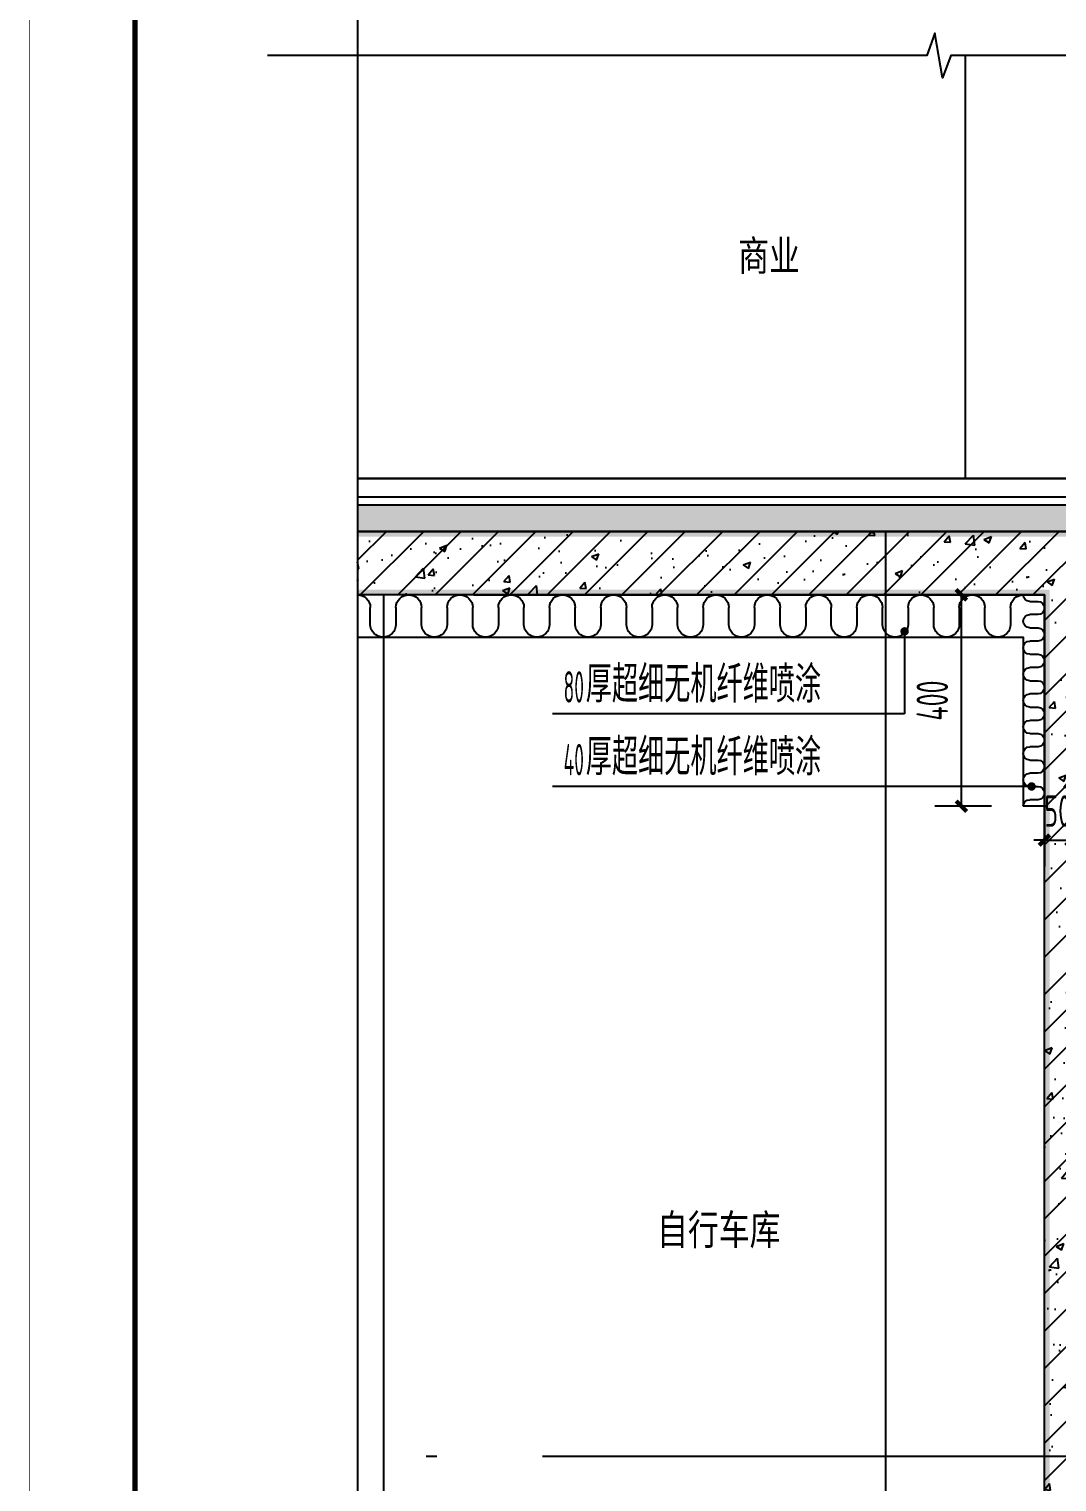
# Model space of a CAD drawing. Extents: x 76956 to 102217, y 21605 to 39570.
# Drawn here: x 90336 to 92281, y 26282 to 29029 of the extents above; entities that cross this region are included whole.
import ezdxf

# ---------------------------------------------------------------- set-up
doc = ezdxf.new("R2010")
doc.units = 0
doc.header["$LTSCALE"] = 1000
doc.header["$MEASUREMENT"] = 0
doc.linetypes.add('DASH', pattern=[0.35, 0.25, -0.1])
doc.linetypes.add('DOTE', pattern=[2.42, 2, -0.2, 0.02, -0.2])
for name, color, linetype in [('01-标注_尺寸', 124, 'Continuous'), ('01-标注_符号', 200, 'Continuous'), ('02-TEXT_标注', 130, 'Continuous'), ('05-填充_天正', 26, 'Continuous'), ('A-STR-面层', 191, 'Continuous'), ('A-SUR_保温', 222, 'Continuous'), ('A-SUR_看线', 231, 'Continuous'), ('A-SUR_面层', 191, 'Continuous'), ('A-TECH_结构', 21, 'Continuous'), ('A_STR-砼墙', 51, 'Continuous'), ('PUB_WALL', 9, 'Continuous')]:
    doc.layers.add(name, color=color, linetype=linetype)
doc.layers.add('DIM_MODI', color=2, linetype='Continuous', plot=False)
doc.styles.add('_TCH_DIM', font='ros1.shx', dxfattribs={"width": 0.75, "bigfont": 'jd.shx'})
doc.styles.add('_TCH_DIM_T3', font='ros1.shx', dxfattribs={"width": 0.705882, "bigfont": 'jd.shx'})
doc.styles.get("Standard").update_dxf_attribs({"font": 'STXIHEI_0.TTF', "width": 0.75})
doc.dimstyles.new('_TCH_ARCH&&20', dxfattribs={"dimtxt": 59.5, "dimasz": 20, "dimexe": 50, "dimexo": 60, "dimgap": 25.25, "dimtad": 1, "dimdec": 0, "dimzin": 0, "dimdsep": 46, "dimtxsty": '_TCH_DIM_T3', "dimblk": 'ARCHTICK', "dimcen": 0.09, "dimclrt": 7, "dimazin": 2, "dimtfac": 1, "dimtdec": 0, "dimtix": 1, "dimtmove": 2, "dimatfit": 3, "dimfxl": 0, "dimtolj": 1, "dimtzin": 0, "dimarcsym": 0})
pattern_1 = [(45, (0, 0), (-35.35534, 35.35534), []), (50, (0, 0), (143.45204, -12.55043), [15, -165]), (355, (0, 0), (-27.75027, 150.43843), [12, -132]), (100.4514, (11.95, -1.05), (115.70188, 137.8879), [12.74804, -140.22842]), (46.1842, (0, 40), (213.4482, -33.1038), [22.5, -247.5]), (96.6356, (17.79, 37.24), (186.93254, 194.82357), [19.12206, -210.3426]), (351.1842, (0, 40), (186.9324, 194.8237), [18, -198]), (21, (20, 30), (119.38141, -80.52378), [15, -165]), (326, (20, 30), (48.66307, 145.03), [12, -132]), (71.4514, (29.95, 23.29), (168.04453, 64.5061), [12.74804, -140.22842]), (37.5, (0, 0), (2.43197, 66.57877), [0, -130.4, 0, -134, 0, -132.5]), (7.5, (0, 0), (52.61391, 78.88234), [0, -76.4, 0, -127.4, 0, -50.5]), (327.5, (-44.6, 0), (106.764487, -4.510974), [0, -50, 0, -156, 0, -207]), (317.5, (-64.6, 0), (116.63723, 20.021), [0, -65, 0, -103.6, 0, -147])]

# ---------------------------------------------------------------- blocks, each defined once
blk = doc.blocks.new('图框-A1')
for points, const_width in [([(0, 0), (841, 0), (841, 594), (0, 594)], 0.05), ([(766, 584), (25, 584), (25, 10), (766, 10)], 0.5)]:
    blk.add_lwpolyline(points, close=True, dxfattribs=dict(const_width=const_width))
blk = doc.blocks.new('jsdlifis')
at = {"layer": '05-填充_天正'}
h = blk.add_hatch(dxfattribs=at)
h.set_pattern_fill('AR-CONC', color=256, scale=20, style=0)
h.set_pattern_definition([(50, (0, 0), (36.43693, -3.1878), [3.81, -41.91]), (355, (0, 0), (-7.04857, 38.2113), [3.048, -33.528]), (100.451, (3.036, -0.266), (29.3885, 35.02334), [3.238, -35.618]), (46.1842, (0, 10.16), (54.2158, -8.4085), [5.715, -62.865]), (96.6356, (4.52, 9.46), (47.4808, 49.4851), [4.857, -53.427]), (351.184, (0, 10.16), (47.4809, 49.485), [4.572, -50.292]), (21, (5.08, 7.62), (30.32298, -20.4531), [3.81, -41.91]), (326, (5.08, 7.62), (12.3604, 36.8376), [3.048, -33.528]), (71.4514, (7.607, 5.916), (42.6833, 16.3846), [3.238, -35.618]), (37.5, (0, 0), (0.61772, 16.91101), [0, -33.1216, 0, -34.036, 0, -33.655]), (7.5, (0, 0), (13.36393, 20.03611), [0, -19.4056, 0, -32.3596, 0, -12.827]), (327.5, (-11.328, 0), (27.11812, -1.14575), [0, -12.7, 0, -39.624, 0, -52.578]), (317.5, (-16.408, 0), (29.62584, 5.0853), [0, -16.51, 0, -26.3144, 0, -37.338])])
h.paths.add_polyline_path([(-2050, 50), (-2050, 0), (150, 0), (150, 50)])
at = {"layer": 'PUB_WALL'}
for points in [[(-2050, 50), (150, 50), (150, 40), (-2050, 40)], [(-2050, 0), (150, 0), (150, 10), (-2050, 10)]]:
    blk.add_hatch(color=256, dxfattribs=at).paths.add_polyline_path(points)
at = {"layer": 'A-STR-面层', "linetype": 'DASH', "ltscale": 0.5}
blk.add_lwpolyline([(-2050, 100), (0, 100)], dxfattribs=at)
at = {"layer": 'A-STR-面层'}
blk.add_lwpolyline([(-2050, 65), (150, 65)], dxfattribs=at)
at = {"layer": 'A-SUR_面层'}
for p, q in [((-2050, 50), (150, 50)), ((-2050, 0), (150, 0))]:
    blk.add_line(p, q, dxfattribs=at)
blk = doc.blocks.new('_ArchTick')
at = {"color": 0, "linetype": 'ByBlock', "const_width": 0.4}
blk.add_lwpolyline([(-0.5, -0.5), (0.5, 0.5)], dxfattribs=at)
blk = doc.blocks.new('*D178')
at = {"layer": '01-标注_尺寸', "color": 0, "lineweight": -2, "transparency": 16777216}
for p, q in [((92257.3, 27819.5), (92257.3, 27445.5)), ((92307.3, 27819.5), (92307.3, 27445.5)), ((92257.3, 27495.5), (92237.3, 27495.5)), ((92257.3, 27495.5), (92307.3, 27495.5)), ((92307.3, 27495.5), (92327.3, 27495.5))]:
    blk.add_line(p, q, dxfattribs=at)
at = {"layer": 'Defpoints', "color": 0, "transparency": 16777216}
for p in [(92257.3, 27879.5), (92307.3, 27879.5), (92307.3, 27495.5)]:
    blk.add_point(p, dxfattribs=at)
at = {"layer": '01-标注_尺寸', "color": 0, "lineweight": -2, "transparency": 16777216, "xscale": 20, "yscale": 20, "zscale": 20}
blk.add_blockref('_ArchTick', (92257.3, 27495.5), dxfattribs=at)
at = {"layer": '01-标注_尺寸', "color": 0, "lineweight": -2, "transparency": 16777216, "xscale": 20, "yscale": 20, "zscale": 20, "rotation": 180}
blk.add_blockref('_ArchTick', (92307.3, 27495.5), dxfattribs=at)
at = {"layer": '01-标注_尺寸', "color": 7, "transparency": 16777216, "insert": (92282.3, 27550.5), "char_height": 59.5, "attachment_point": 5, "style": '_TCH_DIM_T3'}
blk.add_mtext('\\A1;50', dxfattribs=at)
blk = doc.blocks.new('$LinePat$保温层')
at = {"color": 0}
for p, q in [((24, -24), (24, -56)), ((72, -56), (72, -24))]:
    blk.add_line(p, q, dxfattribs=at)
for centre, start, end in [((96, -24), 90, 180), ((0, -24), 0, 90), ((48, -56), 180, 0)]:
    blk.add_arc(centre, 24, start, end, dxfattribs=at)
blk = doc.blocks.new('*D183')
at = {"layer": '01-标注_尺寸', "color": 0, "lineweight": -2, "transparency": 16777216}
for p, q in [((92157.3, 27959.5), (92050, 27959.5)), ((92100, 27559.5), (92100, 27959.5)), ((92157.3, 27559.5), (92050, 27559.5))]:
    blk.add_line(p, q, dxfattribs=at)
at = {"layer": 'Defpoints', "color": 0, "transparency": 16777216}
for p in [(92100, 27959.5), (92217.3, 27959.5), (92217.3, 27559.5)]:
    blk.add_point(p, dxfattribs=at)
at = {"layer": '01-标注_尺寸', "color": 0, "lineweight": -2, "transparency": 16777216, "xscale": 20, "yscale": 20, "zscale": 20}
for p, rotation in [((92100, 27959.5), 90), ((92100, 27559.5), 270)]:
    blk.add_blockref('_ArchTick', p, dxfattribs=dict(at, rotation=rotation))
at = {"layer": '01-标注_尺寸', "color": 7, "transparency": 16777216, "insert": (92045, 27759.5), "char_height": 59.5, "attachment_point": 5, "rotation": 90, "style": '_TCH_DIM_T3'}
blk.add_mtext('\\A1;400', dxfattribs=at)

msp = doc.modelspace()

# ---------------------------------------------------------------- hatches: boundary and pattern name
at = {"layer": '05-填充_天正'}
h = msp.add_hatch(dxfattribs=at)
h.set_pattern_fill('钢筋混凝土', color=256, scale=20, style=0)
h.set_pattern_definition(pattern_1)
h.paths.add_polyline_path([(92524, 27972.8), (92657.3, 28069.5), (92657.3, 28079.5), (90957.3, 28079.5), (90957.3, 27959.5), (92257.3, 27959.5), (92267.3, 27969.5)])
h = msp.add_hatch(dxfattribs=at)
h.set_pattern_fill('钢筋混凝土', color=256, scale=20, style=0)
h.set_pattern_definition(pattern_1)
h.paths.add_polyline_path([(92524, 26229.5), (92647.3, 26319.5), (92657.3, 26329.5), (92657.3, 27879.5), (92647.3, 27889.5), (92524, 27972.8), (92267.3, 27969.5), (92257.3, 27959.5), (92257.3, 26329.5), (92267.3, 26329.5)])
h = msp.add_hatch(dxfattribs=at)
h.set_pattern_fill('钢筋混凝土', color=256, scale=20, style=0)
h.set_pattern_definition(pattern_1)
h.paths.add_polyline_path([(92257.3, 25229.5), (92657.3, 25229.5), (92657.3, 26029.5), (92647.3, 26039.5), (92524, 26229.5), (92267.3, 26329.5), (92257.3, 26329.5)])
at = {"layer": 'PUB_WALL'}
for points in [[(92657.3, 28079.5), (90957.3, 28079.5), (90957.3, 28069.5), (92657.3, 28069.5)], [(92257.3, 27959.5), (90957.3, 27959.5), (90957.3, 27969.5), (92267.3, 27969.5)], [(92257.3, 26329.5), (92257.3, 27959.5), (92267.3, 27969.5), (92267.3, 26329.5)], [(92257.3, 25229.5), (92257.3, 26329.5), (92267.3, 26329.5), (92267.3, 25229.5)]]:
    msp.add_hatch(color=256, dxfattribs=at).paths.add_polyline_path(points)

# ---------------------------------------------------------------- linework, layer by layer
at = {"layer": '01-标注_符号'}
for p, q in [((91992.6, 27890.3), (91992.6, 27734.5)), ((91992.6, 27734.5), (91326.3, 27734.5)), ((92088.3, 27597), (91326.3, 27597)), ((92232.9, 27597), (92088.3, 27597))]:
    msp.add_line(p, q, dxfattribs=at)
for points in [[(90957.3, 38899.5), (90957.3, 31902), (90999.3, 31886.7), (90915.3, 31871.9), (90957.3, 31857), (90957.3, 24859.5)], [(93327.3, 28979.5), (92079.8, 28979.5), (92064.6, 28937.5), (92049.7, 29021.5), (92034.8, 28979.5), (90787.3, 28979.5)]]:
    msp.add_lwpolyline(points, dxfattribs=at)
at = {"layer": '01-标注_符号', "const_width": 8}
for points in [[(91992.6, 27894.3, 1), (91992.6, 27886.3, 1)], [(92236.9, 27597, 1), (92228.9, 27597, 1)]]:
    msp.add_lwpolyline(points, format="xyb", close=True, dxfattribs=at)
at = {"layer": 'A-SUR_保温'}
for p, q in [((92657.3, 28179.5), (90957.3, 28179.5)), ((92257.3, 27559.5), (92217.3, 27559.5))]:
    msp.add_line(p, q, dxfattribs=at)
for points in [[(91177.3, 27959.5), (92257.3, 27959.5), (92257.3, 27559.5)], [(90957.3, 27879.5), (92217.3, 27879.5), (92217.3, 27559.5)]]:
    msp.add_lwpolyline(points, dxfattribs=at)
at = {"layer": 'A-SUR_看线'}
for points in [[(91007.3, 26579.5), (91007.3, 27959.5)], [(91007.3, 25229.5), (91007.3, 26579.5)]]:
    msp.add_lwpolyline(points, dxfattribs=at)
at = {"layer": 'A-SUR_面层'}
msp.add_lwpolyline([(90957.3, 28179.5), (92907.3, 28179.5)], dxfattribs=at)
at = {"layer": 'A-TECH_结构'}
for p, q in [((91957.3, 26579.5), (91957.3, 28079.5)), ((91957.3, 25229.5), (91957.3, 26579.5))]:
    msp.add_line(p, q, dxfattribs=at)
msp.add_lwpolyline([(92107.3, 28979.5), (92107.3, 28179.5)], dxfattribs=at)
at = {"layer": 'A_STR-砼墙'}
for p, q in [((92657.3, 28079.5), (90957.3, 28079.5)), ((92257.3, 27959.5), (90957.3, 27959.5)), ((92257.3, 26329.5), (92257.3, 27959.5)), ((92257.3, 25229.5), (92257.3, 26329.5))]:
    msp.add_line(p, q, dxfattribs=at)
at = {"layer": 'DIM_MODI', "color": 24, "linetype": 'DOTE'}
for p, q in [((95094.3, 28179.5), (90957.3, 28179.5)), ((93307.3, 26329.5), (90957.3, 26329.5))]:
    msp.add_line(p, q, dxfattribs=at)

# ---------------------------------------------------------------- block references
at = {"xscale": 20, "yscale": 20, "zscale": 20, "rotation": 270}
msp.add_blockref('图框-A1', (90336.3, 39569.4), dxfattribs=at)
msp.add_blockref('jsdlifis', (93007.3, 28079.5))
at = {"layer": 'A-SUR_保温'}
for p, xscale, yscale, zscale, rotation in [((91054.3, 27959.5), -1.009615384400583, 0.9999999997485357, 0.9999999997485357, 5.955452331580085e-12), ((91151.2, 27959.5), -1.009615384400583, 0.9999999997485357, 0.9999999997485357, 5.955452331580085e-12), ((91248.1, 27959.5), -1.009615384400583, 0.9999999997485357, 0.9999999997485357, 5.955452331580085e-12), ((91345, 27959.5), -1.009615384400583, 0.9999999997485357, 0.9999999997485357, 5.955452331580085e-12), ((91442, 27959.5), -1.009615384400583, 0.9999999997485357, 0.9999999997485357, 5.955452331580085e-12), ((91538.9, 27959.5), -1.009615384400583, 0.9999999997485357, 0.9999999997485357, 5.955452331580085e-12), ((91635.8, 27959.5), -1.009615384400583, 0.9999999997485357, 0.9999999997485357, 5.955452331580085e-12), ((91732.7, 27959.5), -1.009615384400583, 0.9999999997485357, 0.9999999997485357, 5.955452331580085e-12), ((91829.7, 27959.5), -1.009615384400583, 0.9999999997485357, 0.9999999997485357, 5.955452331580085e-12), ((91926.6, 27959.5), -1.009615384400583, 0.9999999997485357, 0.9999999997485357, 5.955452331580085e-12), ((92023.5, 27959.5), -1.009615384400583, 0.9999999997485357, 0.9999999997485357, 5.955452331580085e-12), ((92120.4, 27959.5), -1.009615384400583, 0.9999999997485357, 0.9999999997485357, 5.955452331580085e-12), ((92217.3, 27959.5), -1.009615384400583, 0.9999999997485357, 0.9999999997485357, 5.955452331580085e-12), ((92217.3, 27959.5), -0.5208333332248442, 0.4999999998742679, 0.4999999998742679, 89.99999999990828), ((92217.3, 27909.5), -0.5208333332248442, 0.4999999998742679, 0.4999999998742679, 89.99999999990828), ((92217.3, 27859.5), -0.5208333332248442, 0.4999999998742679, 0.4999999998742679, 89.99999999990828), ((92217.3, 27809.5), -0.5208333332248442, 0.4999999998742679, 0.4999999998742679, 89.99999999990828), ((92217.3, 27759.5), -0.5208333332248442, 0.4999999998742679, 0.4999999998742679, 89.99999999990828), ((92217.3, 27709.5), -0.5208333332248442, 0.4999999998742679, 0.4999999998742679, 89.99999999990828), ((92217.3, 27659.5), -0.5208333332248442, 0.4999999998742679, 0.4999999998742679, 89.99999999990828), ((92217.3, 27609.5), -0.5208333332248442, 0.4999999998742679, 0.4999999998742679, 89.99999999990828)]:
    msp.add_blockref('$LinePat$保温层', p, dxfattribs=dict(at, xscale=xscale, yscale=yscale, zscale=zscale, rotation=rotation))

# ---------------------------------------------------------------- texts
at = {"layer": '02-TEXT_标注', "width": 0.75}
for s, p in [('商业', (91677.7, 28572.3)), ('自行车库', (91524.2, 26730.2))]:
    msp.add_text(s, height=57.09, dxfattribs=at).set_placement(p)
at = {"layer": '02-TEXT_标注', "style": '_TCH_DIM'}
for s, height, width, p in [('80', 59.5, 0.529412, (91347.3, 27755.5)), ('厚超细无机纤维喷涂', 69.46, 0.75, (91389.3, 27755.5)), ('40', 59.5, 0.529412, (91347.3, 27618)), ('厚超细无机纤维喷涂', 69.46, 0.75, (91389.3, 27618))]:
    msp.add_text(s, height=height, dxfattribs=dict(at, width=width)).set_placement(p)

# ---------------------------------------------------------------- dimensions: what is measured, and where the dimension line sits
at = {"layer": '01-标注_尺寸'}
for p1, p2, distance, picture, middle in [((92217.3, 27559.5), (92217.3, 27959.5), 117.3, '*D183', (92045, 27759.5)), ((92257.3, 27879.5), (92307.3, 27879.5), -384, '*D178', (92282.3, 27550.5))]:
    dim = msp.add_aligned_dim(p1=p1, p2=p2, distance=distance, dimstyle='_TCH_ARCH&&20', dxfattribs=at)
    dim.commit()
    dim.dimension.update_dxf_attribs({"geometry": picture, "text_midpoint": middle})

doc.saveas('drawing.dxf')
